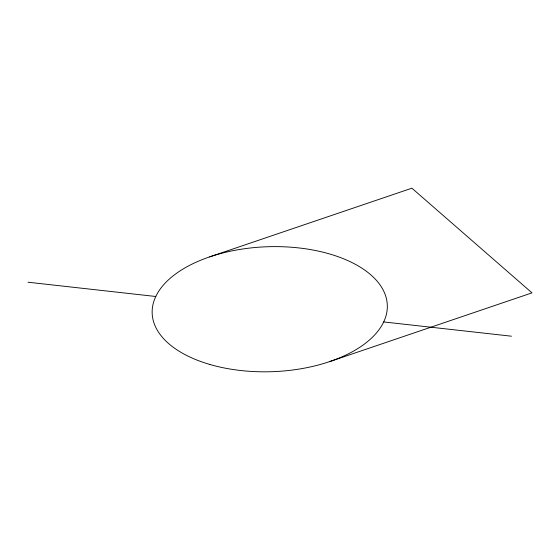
<?xml version="1.0" encoding="UTF-8"?>
<svg xmlns="http://www.w3.org/2000/svg" width="560" height="560" viewBox="0 0 560 560"><rect width="100%" height="100%" fill="white"/><g stroke="black" fill="none" stroke-linecap="round" stroke-linejoin="round"><path stroke-width="0.84" d="M209.685 256.872L411.894 188.188L532 292.866L329.791 361.55M28 282.219L155.778 296.492M383.691 321.937L511.476 336.203M209.727 364.427A117.642 62.517 -1.9 0 0 387.324 307.16A117.642 62.517 -1.9 0 0 212.163 256.053A117.642 62.517 -1.9 0 0 209.727 364.427"/></g></svg>
